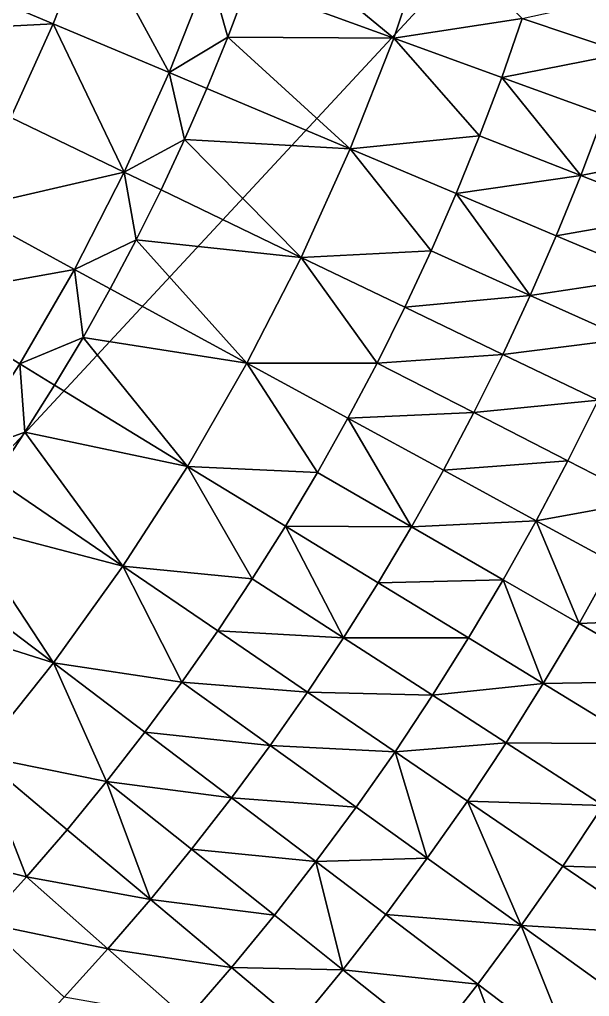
# Model space of a CAD drawing. Header units: millimetres. Extents: x -3250 to 8000, y -3250 to 3250.
# Drawn here: x 1382 to 1803, y -1313 to -590 of the extents above; entities that cross this region are included whole.
import ezdxf

# ---------------------------------------------------------------- set-up
doc = ezdxf.new("R2010")
doc.units = ezdxf.units.MM
doc.header["$MEASUREMENT"] = 0
doc.layers.add('MESH_3D', color=2, linetype='CONTINUOUS')

msp = doc.modelspace()

# ---------------------------------------------------------------- linework, layer by layer
at = {"layer": 'MESH_3D'}
for points in [[(2150.48, 2436.79, 32500), (-3128.53, 880.23, 32500), (-2326.57, -2269.27, 32500)], [(2150.48, 2436.79, 32500), (-2326.57, -2269.27, 32500), (3105.61, 957.95, 32500)], [(3105.61, 957.95, 32500), (-2326.57, -2269.27, 32500), (-1962.36, -2590.68, 32500)], [(3105.61, 957.95, 32500), (-1962.36, -2590.68, 32500), (-1625, -2814.58, 32500)], [(3105.61, 957.95, 32500), (-1625, -2814.58, 32500), (-723.19, -3168.52, 32500)], [(3105.61, 957.95, 32500), (-723.19, -3168.52, 32500), (1410.12, -2928.15, 32500)], [(3105.61, 957.95, 32500), (1410.12, -2928.15, 32500), (2382.42, -2210.56, 32500)], [(1686.66, -520.27, -885.22), (1658.63, -603.69, -885.22), (1564.08, -525.5, -939.08)], [(1686.66, -520.27, -885.22), (1753.67, -589.2, -840.76), (1658.63, -603.69, -885.22)], [(1434.74, -522.2, -989.8), (1406.93, -593.07, -989.8), (1277.07, -538.33, -1040.35)], [(1492.59, -629.18, -952.14), (1406.93, -593.07, -989.8), (1434.74, -522.2, -989.8)], [(1522.1, -554, -952.14), (1492.59, -629.18, -952.14), (1434.74, -522.2, -989.8)], [(1658.63, -603.69, -885.22), (1550.49, -564.33, -939.08), (1564.08, -525.5, -939.08)], [(1406.93, -593.07, -989.8), (1248.65, -601.32, -1040.35), (1277.07, -538.33, -1040.35)], [(1522.1, -554, -952.14), (1535.94, -602.81, -939.08), (1492.59, -629.18, -952.14)], [(1522.1, -554, -952.14), (1550.49, -564.33, -939.08), (1535.94, -602.81, -939.08)], [(1658.63, -603.69, -885.22), (1535.94, -602.81, -939.08), (1550.49, -564.33, -939.08)], [(1844.62, -568.99, -794.3), (1829.86, -614.8, -794.3), (1753.67, -589.2, -840.76)], [(1658.63, -603.69, -885.22), (1753.67, -589.2, -840.76), (1738.43, -632.74, -840.76)], [(1829.86, -614.8, -794.3), (1738.43, -632.74, -840.76), (1753.67, -589.2, -840.76)], [(1406.93, -593.07, -989.8), (1375.62, -662.46, -989.8), (1248.65, -601.32, -1040.35)], [(1459.37, -702.8, -952.14), (1375.62, -662.46, -989.8), (1406.93, -593.07, -989.8)], [(1492.59, -629.18, -952.14), (1459.37, -702.8, -952.14), (1406.93, -593.07, -989.8)], [(1492.59, -629.18, -952.14), (1535.94, -602.81, -939.08), (1520.44, -640.92, -939.08)], [(1626.48, -685.62, -885.22), (1520.44, -640.92, -939.08), (1535.94, -602.81, -939.08)], [(1658.63, -603.69, -885.22), (1626.48, -685.62, -885.22), (1535.94, -602.81, -939.08)], [(1658.63, -603.69, -885.22), (1722.12, -675.88, -840.76), (1626.48, -685.62, -885.22)], [(1658.63, -603.69, -885.22), (1738.43, -632.74, -840.76), (1722.12, -675.88, -840.76)], [(1829.86, -614.8, -794.3), (1813.96, -660.23, -794.3), (1738.43, -632.74, -840.76)], [(1492.59, -629.18, -952.14), (1503.98, -678.62, -939.08), (1459.37, -702.8, -952.14)], [(1492.59, -629.18, -952.14), (1520.44, -640.92, -939.08), (1503.98, -678.62, -939.08)], [(1796.94, -705.25, -794.3), (1722.12, -675.88, -840.76), (1738.43, -632.74, -840.76)], [(1813.96, -660.23, -794.3), (1796.94, -705.25, -794.3), (1738.43, -632.74, -840.76)], [(1626.48, -685.62, -885.22), (1503.98, -678.62, -939.08), (1520.44, -640.92, -939.08)], [(1459.37, -702.8, -952.14), (1340.89, -730.21, -989.8), (1375.62, -662.46, -989.8)], [(1887.44, -686.97, -744.25), (1796.94, -705.25, -794.3), (1813.96, -660.23, -794.3)], [(1459.37, -702.8, -952.14), (1503.98, -678.62, -939.08), (1486.6, -715.91, -939.08)], [(1590.28, -765.84, -885.22), (1486.6, -715.91, -939.08), (1503.98, -678.62, -939.08)], [(1626.48, -685.62, -885.22), (1590.28, -765.84, -885.22), (1503.98, -678.62, -939.08)], [(1626.48, -685.62, -885.22), (1722.12, -675.88, -840.76), (1704.73, -718.6, -840.76)], [(1796.94, -705.25, -794.3), (1704.73, -718.6, -840.76), (1722.12, -675.88, -840.76)], [(1626.48, -685.62, -885.22), (1686.29, -760.88, -840.76), (1590.28, -765.84, -885.22)], [(1626.48, -685.62, -885.22), (1704.73, -718.6, -840.76), (1686.29, -760.88, -840.76)], [(1887.44, -686.97, -744.25), (1869.73, -733.81, -744.25), (1796.94, -705.25, -794.3)], [(1459.37, -702.8, -952.14), (1422.53, -774.67, -952.14), (1340.89, -730.21, -989.8)], [(1459.37, -702.8, -952.14), (1468.29, -752.75, -939.08), (1422.53, -774.67, -952.14)], [(1459.37, -702.8, -952.14), (1486.6, -715.91, -939.08), (1468.29, -752.75, -939.08)], [(1796.94, -705.25, -794.3), (1778.8, -749.83, -794.3), (1704.73, -718.6, -840.76)], [(1869.73, -733.81, -744.25), (1778.8, -749.83, -794.3), (1796.94, -705.25, -794.3)], [(1590.28, -765.84, -885.22), (1468.29, -752.75, -939.08), (1486.6, -715.91, -939.08)], [(1759.55, -793.94, -794.3), (1686.29, -760.88, -840.76), (1704.73, -718.6, -840.76)], [(1778.8, -749.83, -794.3), (1759.55, -793.94, -794.3), (1704.73, -718.6, -840.76)], [(1422.53, -774.67, -952.14), (1302.82, -796.14, -989.8), (1340.89, -730.21, -989.8)], [(1869.73, -733.81, -744.25), (1850.85, -780.2, -744.25), (1778.8, -749.83, -794.3)], [(1850.85, -780.2, -744.25), (1759.55, -793.94, -794.3), (1778.8, -749.83, -794.3)], [(1422.53, -774.67, -952.14), (1468.29, -752.75, -939.08), (1449.07, -789.12, -939.08)], [(1550.13, -844.16, -885.22), (1449.07, -789.12, -939.08), (1468.29, -752.75, -939.08)], [(1590.28, -765.84, -885.22), (1550.13, -844.16, -885.22), (1468.29, -752.75, -939.08)], [(1590.28, -765.84, -885.22), (1646.26, -843.99, -840.76), (1550.13, -844.16, -885.22)], [(1590.28, -765.84, -885.22), (1686.29, -760.88, -840.76), (1666.79, -802.68, -840.76)], [(1590.28, -765.84, -885.22), (1666.79, -802.68, -840.76), (1646.26, -843.99, -840.76)], [(1759.55, -793.94, -794.3), (1666.79, -802.68, -840.76), (1686.29, -760.88, -840.76)], [(1422.53, -774.67, -952.14), (1382.14, -844.61, -952.14), (1302.82, -796.14, -989.8)], [(1422.53, -774.67, -952.14), (1428.94, -825, -939.08), (1382.14, -844.61, -952.14)], [(1422.53, -774.67, -952.14), (1449.07, -789.12, -939.08), (1428.94, -825, -939.08)], [(1850.85, -780.2, -744.25), (1830.82, -826.1, -744.25), (1759.55, -793.94, -794.3)], [(1550.13, -844.16, -885.22), (1428.94, -825, -939.08), (1449.07, -789.12, -939.08)], [(1759.55, -793.94, -794.3), (1739.21, -837.56, -794.3), (1666.79, -802.68, -840.76)], [(1830.82, -826.1, -744.25), (1739.21, -837.56, -794.3), (1759.55, -793.94, -794.3)], [(1382.14, -844.61, -952.14), (1338.33, -912.45, -952.14), (1302.82, -796.14, -989.8)], [(1739.21, -837.56, -794.3), (1646.26, -843.99, -840.76), (1666.79, -802.68, -840.76)], [(1382.14, -844.61, -952.14), (1428.94, -825, -939.08), (1407.93, -860.37, -939.08)], [(1506.13, -920.38, -885.22), (1407.93, -860.37, -939.08), (1428.94, -825, -939.08)], [(1550.13, -844.16, -885.22), (1506.13, -920.38, -885.22), (1428.94, -825, -939.08)], [(1830.82, -826.1, -744.25), (1809.66, -871.49, -744.25), (1739.21, -837.56, -794.3)], [(1739.21, -837.56, -794.3), (1717.79, -880.66, -794.3), (1646.26, -843.99, -840.76)], [(1809.66, -871.49, -744.25), (1717.79, -880.66, -794.3), (1739.21, -837.56, -794.3)], [(1382.14, -844.61, -952.14), (1386.04, -895.2, -939.08), (1338.33, -912.45, -952.14)], [(1382.14, -844.61, -952.14), (1407.93, -860.37, -939.08), (1386.04, -895.2, -939.08)], [(1550.13, -844.16, -885.22), (1602.15, -925, -840.76), (1506.13, -920.38, -885.22)], [(1550.13, -844.16, -885.22), (1646.26, -843.99, -840.76), (1624.71, -884.77, -840.76)], [(1550.13, -844.16, -885.22), (1624.71, -884.77, -840.76), (1602.15, -925, -840.76)], [(1717.79, -880.66, -794.3), (1624.71, -884.77, -840.76), (1646.26, -843.99, -840.76)], [(1506.13, -920.38, -885.22), (1386.04, -895.2, -939.08), (1407.93, -860.37, -939.08)], [(1809.66, -871.49, -744.25), (1787.37, -916.33, -744.25), (1717.79, -880.66, -794.3)], [(1845.04, -945.9, -698.41), (1787.37, -916.33, -744.25), (1809.66, -871.49, -744.25)], [(1717.79, -880.66, -794.3), (1695.3, -923.21, -794.3), (1624.71, -884.77, -840.76)], [(1787.37, -916.33, -744.25), (1695.3, -923.21, -794.3), (1717.79, -880.66, -794.3)], [(1671.76, -965.19, -794.3), (1602.15, -925, -840.76), (1624.71, -884.77, -840.76)], [(1695.3, -923.21, -794.3), (1671.76, -965.19, -794.3), (1624.71, -884.77, -840.76)], [(1338.33, -912.45, -952.14), (1386.04, -895.2, -939.08), (1363.29, -929.48, -939.08)], [(1458.38, -994.31, -885.22), (1363.29, -929.48, -939.08), (1386.04, -895.2, -939.08)], [(1506.13, -920.38, -885.22), (1458.38, -994.31, -885.22), (1386.04, -895.2, -939.08)], [(1787.37, -916.33, -744.25), (1763.97, -960.61, -744.25), (1695.3, -923.21, -794.3)], [(1845.04, -945.9, -698.41), (1763.97, -960.61, -744.25), (1787.37, -916.33, -744.25)], [(1506.13, -920.38, -885.22), (1554.05, -1003.71, -840.76), (1458.38, -994.31, -885.22)], [(1506.13, -920.38, -885.22), (1578.59, -964.66, -840.76), (1554.05, -1003.71, -840.76)], [(1506.13, -920.38, -885.22), (1602.15, -925, -840.76), (1578.59, -964.66, -840.76)], [(1763.97, -960.61, -744.25), (1671.76, -965.19, -794.3), (1695.3, -923.21, -794.3)], [(1458.38, -994.31, -885.22), (1339.7, -963.18, -939.08), (1363.29, -929.48, -939.08)], [(1671.76, -965.19, -794.3), (1578.59, -964.66, -840.76), (1602.15, -925, -840.76)], [(1845.04, -945.9, -698.41), (1820.88, -991.6, -698.41), (1763.97, -960.61, -744.25)], [(1763.97, -960.61, -744.25), (1739.47, -1004.29, -744.25), (1671.76, -965.19, -794.3)], [(1795.6, -1036.69, -698.41), (1739.47, -1004.29, -744.25), (1763.97, -960.61, -744.25)], [(1820.88, -991.6, -698.41), (1795.6, -1036.69, -698.41), (1763.97, -960.61, -744.25)], [(1407, -1065.76, -885.22), (1315.27, -996.28, -939.08), (1339.7, -963.18, -939.08)], [(1458.38, -994.31, -885.22), (1407, -1065.76, -885.22), (1339.7, -963.18, -939.08)], [(1621.57, -1047.32, -794.3), (1554.05, -1003.71, -840.76), (1578.59, -964.66, -840.76)], [(1647.17, -1006.57, -794.3), (1621.57, -1047.32, -794.3), (1578.59, -964.66, -840.76)], [(1671.76, -965.19, -794.3), (1647.17, -1006.57, -794.3), (1578.59, -964.66, -840.76)], [(1739.47, -1004.29, -744.25), (1647.17, -1006.57, -794.3), (1671.76, -965.19, -794.3)], [(1407, -1065.76, -885.22), (1290.02, -1028.76, -939.08), (1315.27, -996.28, -939.08)], [(1458.38, -994.31, -885.22), (1502.09, -1079.93, -840.76), (1407, -1065.76, -885.22)], [(1458.38, -994.31, -885.22), (1528.54, -1042.14, -840.76), (1502.09, -1079.93, -840.76)], [(1458.38, -994.31, -885.22), (1554.05, -1003.71, -840.76), (1528.54, -1042.14, -840.76)], [(1895.79, -1032.39, -630.5), (1795.6, -1036.69, -698.41), (1820.88, -991.6, -698.41)], [(1621.57, -1047.32, -794.3), (1528.54, -1042.14, -840.76), (1554.05, -1003.71, -840.76)], [(1739.47, -1004.29, -744.25), (1713.9, -1047.34, -744.25), (1647.17, -1006.57, -794.3)], [(1769.19, -1081.13, -698.41), (1713.9, -1047.34, -744.25), (1739.47, -1004.29, -744.25)], [(1795.6, -1036.69, -698.41), (1769.19, -1081.13, -698.41), (1739.47, -1004.29, -744.25)], [(1713.9, -1047.34, -744.25), (1621.57, -1047.32, -794.3), (1647.17, -1006.57, -794.3)], [(1407, -1065.76, -885.22), (1352.13, -1134.57, -885.22), (1290.02, -1028.76, -939.08)], [(1895.79, -1032.39, -630.5), (1869.46, -1079.34, -630.5), (1795.6, -1036.69, -698.41)], [(1869.46, -1079.34, -630.5), (1769.19, -1081.13, -698.41), (1795.6, -1036.69, -698.41)], [(1594.95, -1087.42, -794.3), (1502.09, -1079.93, -840.76), (1528.54, -1042.14, -840.76)], [(1621.57, -1047.32, -794.3), (1594.95, -1087.42, -794.3), (1528.54, -1042.14, -840.76)], [(1687.25, -1089.74, -744.25), (1594.95, -1087.42, -794.3), (1621.57, -1047.32, -794.3)], [(1713.9, -1047.34, -744.25), (1687.25, -1089.74, -744.25), (1621.57, -1047.32, -794.3)], [(1769.19, -1081.13, -698.41), (1687.25, -1089.74, -744.25), (1713.9, -1047.34, -744.25)], [(1407, -1065.76, -885.22), (1446.39, -1153.46, -840.76), (1352.13, -1134.57, -885.22)], [(1407, -1065.76, -885.22), (1474.7, -1117.04, -840.76), (1446.39, -1153.46, -840.76)], [(1407, -1065.76, -885.22), (1502.09, -1079.93, -840.76), (1474.7, -1117.04, -840.76)], [(1567.35, -1126.85, -794.3), (1474.7, -1117.04, -840.76), (1502.09, -1079.93, -840.76)], [(1594.95, -1087.42, -794.3), (1567.35, -1126.85, -794.3), (1502.09, -1079.93, -840.76)], [(1769.19, -1081.13, -698.41), (1741.69, -1124.9, -698.41), (1687.25, -1089.74, -744.25)], [(1841.97, -1125.61, -630.5), (1741.69, -1124.9, -698.41), (1769.19, -1081.13, -698.41)], [(1869.46, -1079.34, -630.5), (1841.97, -1125.61, -630.5), (1769.19, -1081.13, -698.41)], [(1659.56, -1131.47, -744.25), (1567.35, -1126.85, -794.3), (1594.95, -1087.42, -794.3)], [(1687.25, -1089.74, -744.25), (1659.56, -1131.47, -744.25), (1594.95, -1087.42, -794.3)], [(1741.69, -1124.9, -698.41), (1659.56, -1131.47, -744.25), (1687.25, -1089.74, -744.25)], [(1538.77, -1165.57, -794.3), (1446.39, -1153.46, -840.76), (1474.7, -1117.04, -840.76)], [(1567.35, -1126.85, -794.3), (1538.77, -1165.57, -794.3), (1474.7, -1117.04, -840.76)], [(1630.84, -1172.49, -744.25), (1538.77, -1165.57, -794.3), (1567.35, -1126.85, -794.3)], [(1659.56, -1131.47, -744.25), (1630.84, -1172.49, -744.25), (1567.35, -1126.85, -794.3)], [(1741.69, -1124.9, -698.41), (1713.1, -1167.97, -698.41), (1659.56, -1131.47, -744.25)], [(1813.34, -1171.18, -630.5), (1713.1, -1167.97, -698.41), (1741.69, -1124.9, -698.41)], [(1841.97, -1125.61, -630.5), (1813.34, -1171.18, -630.5), (1741.69, -1124.9, -698.41)], [(1683.45, -1210.32, -698.41), (1630.84, -1172.49, -744.25), (1659.56, -1131.47, -744.25)], [(1713.1, -1167.97, -698.41), (1683.45, -1210.32, -698.41), (1659.56, -1131.47, -744.25)], [(1352.13, -1134.57, -885.22), (1387.1, -1224.12, -840.76), (1293.9, -1200.56, -885.22)], [(1352.13, -1134.57, -885.22), (1417.18, -1189.16, -840.76), (1387.1, -1224.12, -840.76)], [(1352.13, -1134.57, -885.22), (1446.39, -1153.46, -840.76), (1417.18, -1189.16, -840.76)], [(1478.76, -1240.82, -794.3), (1417.18, -1189.16, -840.76), (1446.39, -1153.46, -840.76)], [(1509.23, -1203.57, -794.3), (1478.76, -1240.82, -794.3), (1446.39, -1153.46, -840.76)], [(1538.77, -1165.57, -794.3), (1509.23, -1203.57, -794.3), (1446.39, -1153.46, -840.76)], [(1601.1, -1212.78, -744.25), (1509.23, -1203.57, -794.3), (1538.77, -1165.57, -794.3)], [(1630.84, -1172.49, -744.25), (1601.1, -1212.78, -744.25), (1538.77, -1165.57, -794.3)], [(1752.71, -1260.11, -630.5), (1683.45, -1210.32, -698.41), (1713.1, -1167.97, -698.41)], [(1783.58, -1216.02, -630.5), (1752.71, -1260.11, -630.5), (1713.1, -1167.97, -698.41)], [(1813.34, -1171.18, -630.5), (1783.58, -1216.02, -630.5), (1713.1, -1167.97, -698.41)], [(1683.45, -1210.32, -698.41), (1601.1, -1212.78, -744.25), (1630.84, -1172.49, -744.25)], [(1888.06, -1219.44, -547.31), (1783.58, -1216.02, -630.5), (1813.34, -1171.18, -630.5)], [(1478.76, -1240.82, -794.3), (1387.1, -1224.12, -840.76), (1417.18, -1189.16, -840.76)], [(1293.9, -1200.56, -885.22), (1387.1, -1224.12, -840.76), (1356.15, -1258.32, -840.76)], [(1570.36, -1252.32, -744.25), (1478.76, -1240.82, -794.3), (1509.23, -1203.57, -794.3)], [(1601.1, -1212.78, -744.25), (1570.36, -1252.32, -744.25), (1509.23, -1203.57, -794.3)], [(1621.03, -1292.73, -698.41), (1570.36, -1252.32, -744.25), (1601.1, -1212.78, -744.25)], [(1683.45, -1210.32, -698.41), (1652.75, -1251.91, -698.41), (1601.1, -1212.78, -744.25)], [(1652.75, -1251.91, -698.41), (1621.03, -1292.73, -698.41), (1601.1, -1212.78, -744.25)], [(1752.71, -1260.11, -630.5), (1652.75, -1251.91, -698.41), (1683.45, -1210.32, -698.41)], [(1857.07, -1266.13, -547.31), (1752.71, -1260.11, -630.5), (1783.58, -1216.02, -630.5)], [(1888.06, -1219.44, -547.31), (1857.07, -1266.13, -547.31), (1783.58, -1216.02, -630.5)], [(1447.36, -1277.3, -794.3), (1356.15, -1258.32, -840.76), (1387.1, -1224.12, -840.76)], [(1478.76, -1240.82, -794.3), (1447.36, -1277.3, -794.3), (1387.1, -1224.12, -840.76)], [(1538.65, -1291.08, -744.25), (1447.36, -1277.3, -794.3), (1478.76, -1240.82, -794.3)], [(1570.36, -1252.32, -744.25), (1538.65, -1291.08, -744.25), (1478.76, -1240.82, -794.3)], [(1621.03, -1292.73, -698.41), (1538.65, -1291.08, -744.25), (1570.36, -1252.32, -744.25)], [(1720.75, -1303.42, -630.5), (1621.03, -1292.73, -698.41), (1652.75, -1251.91, -698.41)], [(1752.71, -1260.11, -630.5), (1720.75, -1303.42, -630.5), (1652.75, -1251.91, -698.41)], [(1415.07, -1312.99, -794.3), (1381.89, -1347.86, -794.3), (1356.15, -1258.32, -840.76)], [(1447.36, -1277.3, -794.3), (1415.07, -1312.99, -794.3), (1356.15, -1258.32, -840.76)], [(1791.65, -1357.13, -547.31), (1720.75, -1303.42, -630.5), (1752.71, -1260.11, -630.5)], [(1824.93, -1312.04, -547.31), (1791.65, -1357.13, -547.31), (1752.71, -1260.11, -630.5)], [(1857.07, -1266.13, -547.31), (1824.93, -1312.04, -547.31), (1752.71, -1260.11, -630.5)], [(1505.99, -1329.04, -744.25), (1415.07, -1312.99, -794.3), (1447.36, -1277.3, -794.3)], [(1538.65, -1291.08, -744.25), (1505.99, -1329.04, -744.25), (1447.36, -1277.3, -794.3)], [(1588.3, -1332.74, -698.41), (1505.99, -1329.04, -744.25), (1538.65, -1291.08, -744.25)], [(1621.03, -1292.73, -698.41), (1588.3, -1332.74, -698.41), (1538.65, -1291.08, -744.25)], [(1687.72, -1345.91, -630.5), (1588.3, -1332.74, -698.41), (1621.03, -1292.73, -698.41)], [(1720.75, -1303.42, -630.5), (1687.72, -1345.91, -630.5), (1621.03, -1292.73, -698.41)], [(1757.26, -1401.37, -547.31), (1687.72, -1345.91, -630.5), (1720.75, -1303.42, -630.5)], [(1791.65, -1357.13, -547.31), (1757.26, -1401.37, -547.31), (1720.75, -1303.42, -630.5)], [(1856.04, -1334.4, -506.08), (1791.65, -1357.13, -547.31), (1824.93, -1312.04, -547.31)]]:
    msp.add_3dface(points, dxfattribs=at)

doc.saveas('drawing.dxf')
